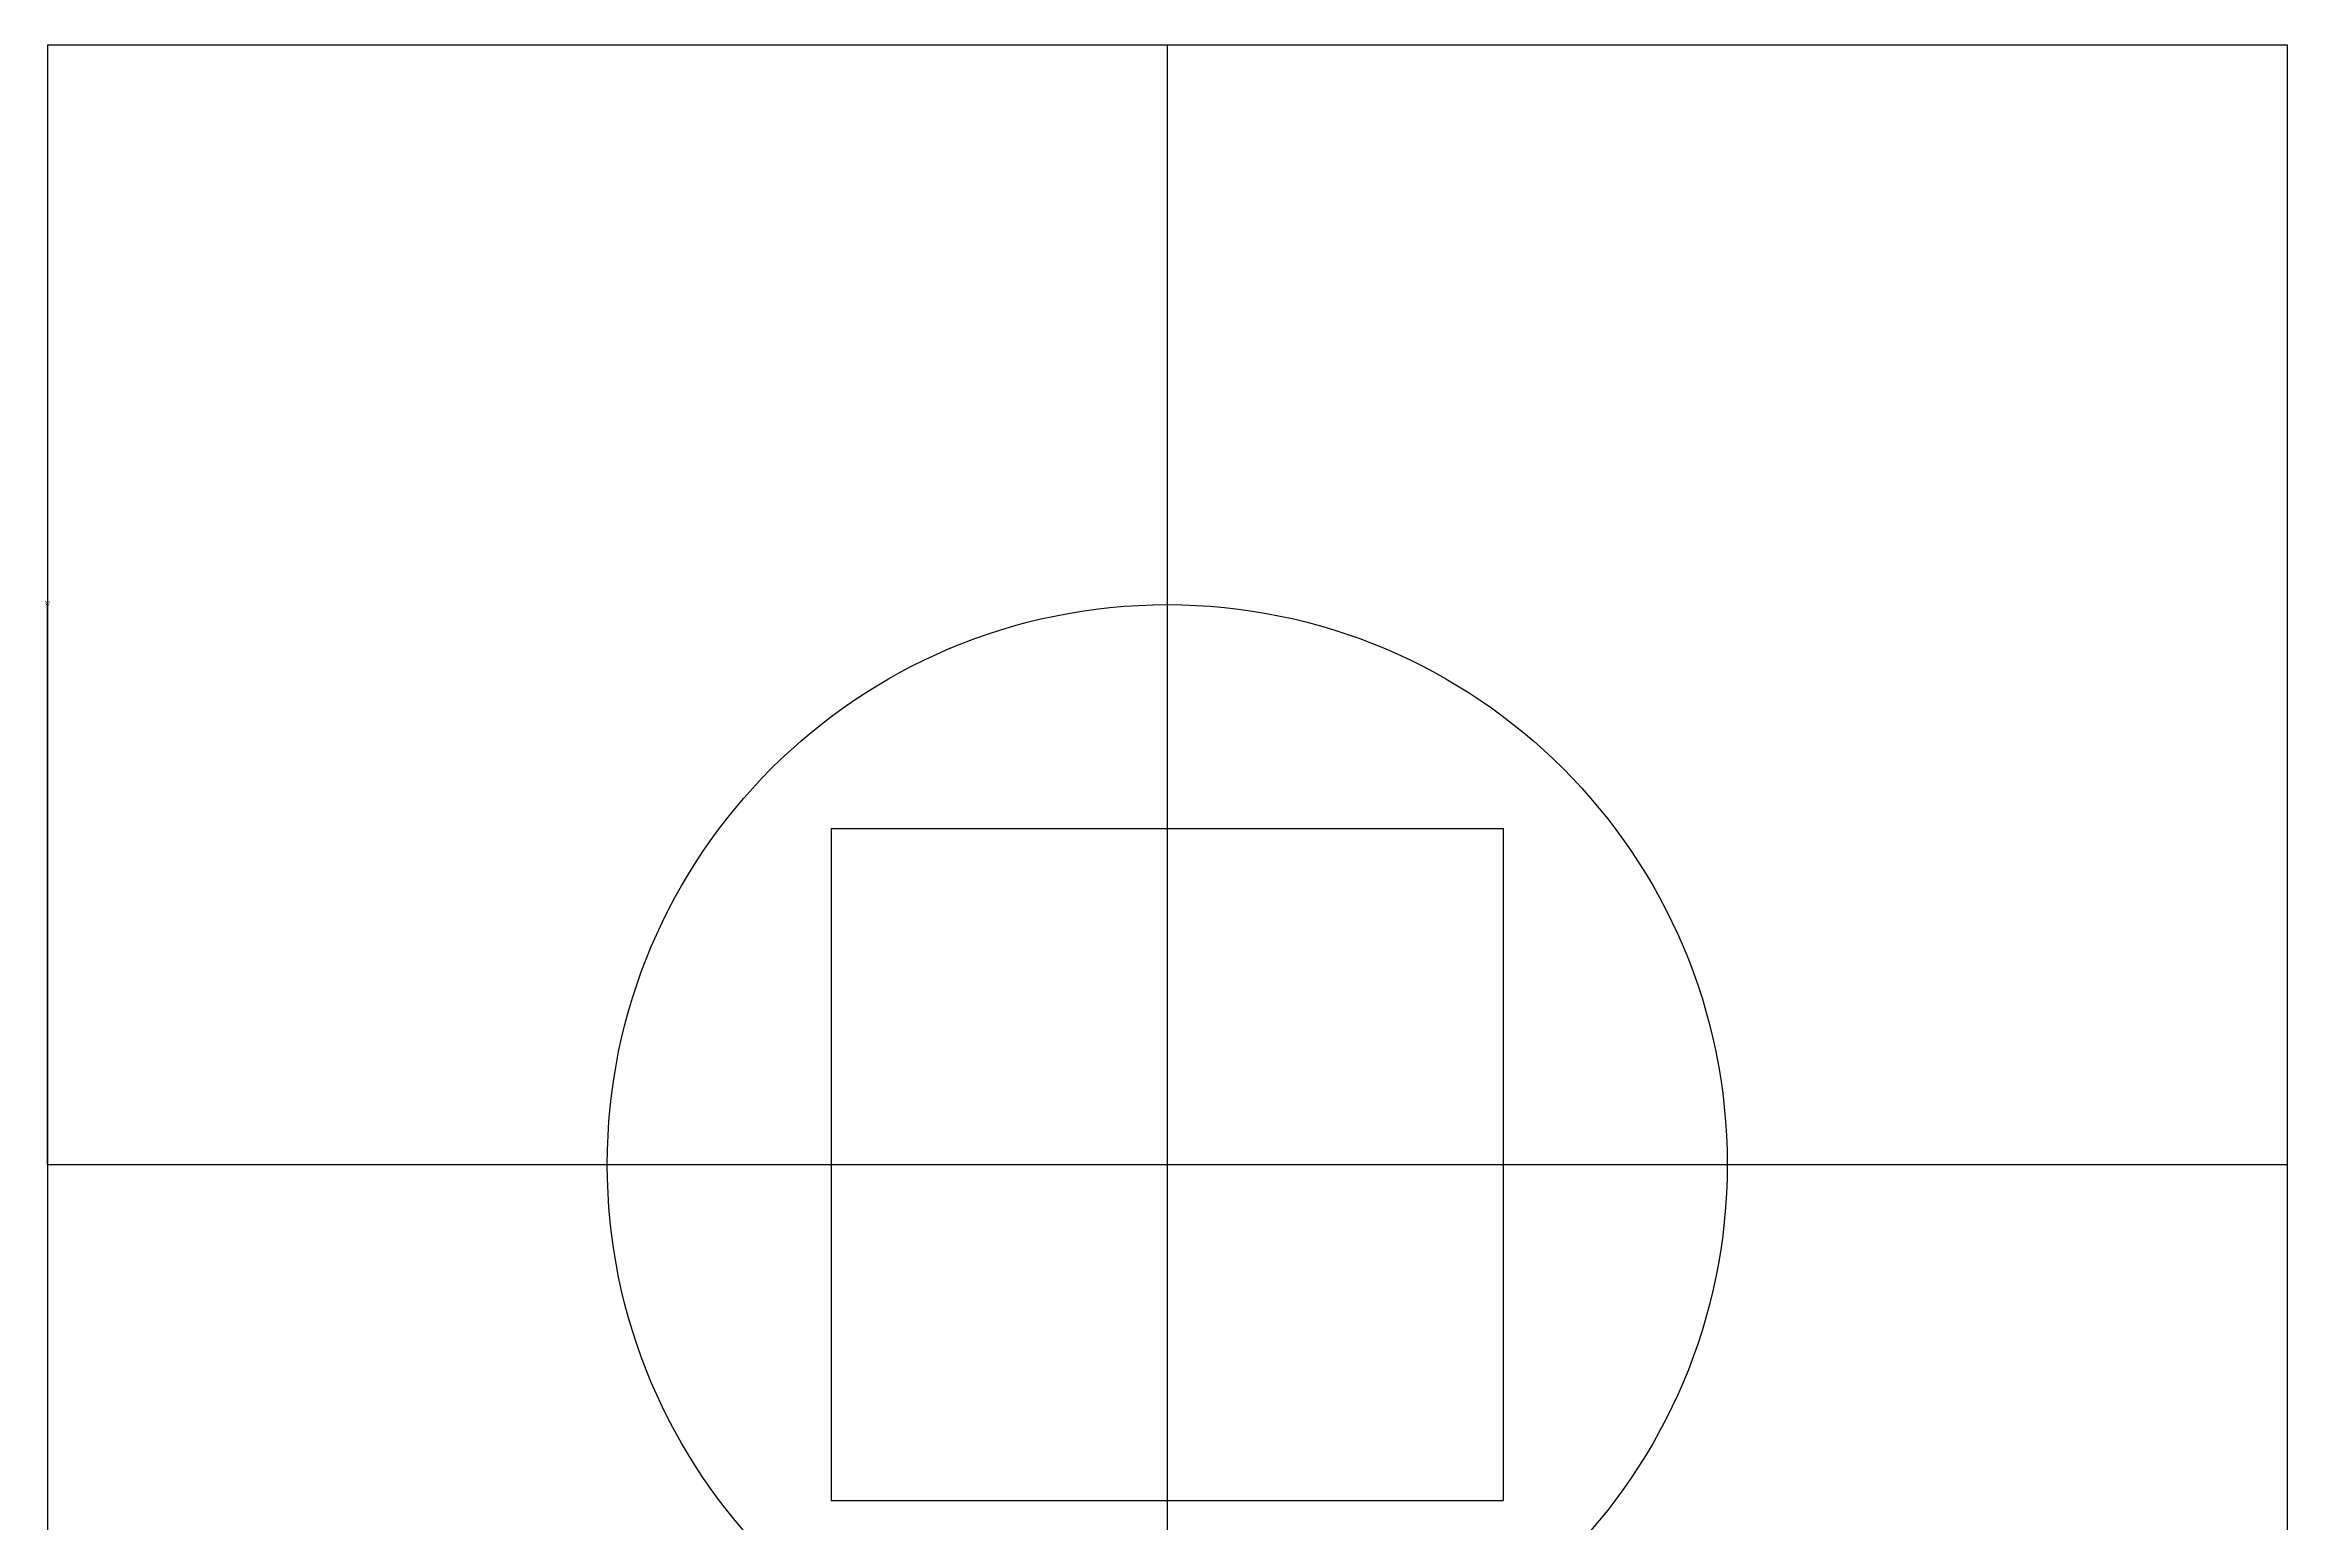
# Model space of a CAD drawing. Header units: metres. Extents: x 4568 to 182545, y -86951 to 35529.
# Drawn here: x 11466 to 12486, y -60523 to -59851 of the extents above; entities that cross this region are included whole.
import ezdxf

# ---------------------------------------------------------------- set-up
doc = ezdxf.new("R2010")
doc.units = ezdxf.units.M
for name, color, linetype in [('AXIS', 9, 'Continuous'), ('CCX', 7, 'Continuous'), ('LI', 7, 'Continuous'), ('LIS', 2, 'Continuous'), ('ZU', 2, 'Continuous')]:
    doc.layers.add(name, color=color, linetype=linetype)
doc.dimstyles.get("Standard").update_dxf_attribs({"dimtxt": 2.5, "dimasz": 2.5, "dimexe": 1.25, "dimexo": 0.625, "dimtad": 1, "dimcen": 2.5, "dimazin": 3, "dimtfac": 1, "dimtmove": 0, "dimatfit": 3})

# ---------------------------------------------------------------- blocks, each defined once
blk = doc.blocks.new('_CLOSEDFILLED')
at = {"color": 0, "linetype": 'BYBLOCK'}
blk.add_solid([(-1, 0.2), (0, 0), (-1, -0.2)], dxfattribs=at)
blk = doc.blocks.new('*D477')
for p, q in [((11467.37, -59850.52), (11467.37, -60105.19)), ((11467.12, -60105.19), (11466.87, -60105.19)), ((11467.37, -60359.87), (11467.37, -60105.19)), ((11467.37, -60105.19), (11467.37, -60105.19)), ((11467.62, -60105.19), (11467.87, -60105.19))]:
    blk.add_line(p, q)
at = {"layer": 'Defpoints'}
for p in [(11467.37, -59850.52), (11467.37, -60105.19), (11467.37, -60359.87)]:
    blk.add_point(p, dxfattribs=at)
at = {"layer": 'CCX', "xscale": 0.25, "yscale": 0.25}
blk.add_blockref('_CLOSEDFILLED', (11467.37, -60105.19), dxfattribs=at)
at = {"layer": 'CCX', "xscale": 0.25, "yscale": 0.25, "rotation": 180}
blk.add_blockref('_CLOSEDFILLED', (11467.37, -60105.19), dxfattribs=at)
at = {"layer": 'CCX', "insert": (11467.37, -60104.065), "char_height": 1, "attachment_point": 5}
blk.add_mtext('500', dxfattribs=at)
blk = doc.blocks.new('*D478')
for p, q in [((11467.37, -60359.87), (11467.37, -60614.55)), ((11467.12, -60614.55), (11466.87, -60614.55)), ((11467.37, -60869.23), (11467.37, -60614.55)), ((11467.37, -60614.55), (11467.37, -60614.55)), ((11467.62, -60614.55), (11467.87, -60614.55))]:
    blk.add_line(p, q)
at = {"layer": 'Defpoints'}
for p in [(11467.37, -60359.87), (11467.37, -60614.55), (11467.37, -60869.23)]:
    blk.add_point(p, dxfattribs=at)
at = {"layer": 'CCX', "xscale": 0.25, "yscale": 0.25}
blk.add_blockref('_CLOSEDFILLED', (11467.37, -60614.55), dxfattribs=at)
at = {"layer": 'CCX', "xscale": 0.25, "yscale": 0.25, "rotation": 180}
blk.add_blockref('_CLOSEDFILLED', (11467.37, -60614.55), dxfattribs=at)
at = {"layer": 'CCX', "insert": (11467.37, -60613.425), "char_height": 1, "attachment_point": 5}
blk.add_mtext('500', dxfattribs=at)

msp = doc.modelspace()

# ---------------------------------------------------------------- linework, layer by layer
at = {"layer": 'AXIS'}
for p, q in [((11976.72, -59850.52), (11976.72, -60869.23)), ((11467.37, -60359.87), (12486.08, -60359.87))]:
    msp.add_line(p, q, dxfattribs=at)
at = {"layer": 'LI'}
msp.add_circle((11976.72, -60359.87), 254.68, dxfattribs=at)
at = {"layer": 'LIS'}
for p, q in [((11467.37, -59850.52), (11467.37, -60869.23)), ((11467.37, -59850.52), (12486.08, -59850.52)), ((12486.08, -59850.52), (12486.08, -60869.23))]:
    msp.add_line(p, q, dxfattribs=at)
at = {"layer": 'ZU'}
for p, q in [((11823.91, -60207.06), (12129.53, -60207.06)), ((11823.91, -60207.06), (11823.91, -60512.68)), ((12129.53, -60207.06), (12129.53, -60512.68)), ((11823.91, -60512.68), (12129.53, -60512.68))]:
    msp.add_line(p, q, dxfattribs=at)

# ---------------------------------------------------------------- dimensions: what is measured, and where the dimension line sits
at = {"layer": 'CCX'}
for base, p1, p2, picture, middle in [((11467.37, -60105.19), (11467.37, -60359.87), (11467.37, -59850.52), '*D477', (11467.37, -60104.065)), ((11467.37, -60614.55), (11467.37, -60869.23), (11467.37, -60359.87), '*D478', (11467.37, -60613.425))]:
    dim = msp.add_linear_dim(base=base, p1=p1, p2=p2, text='500', dimstyle='Standard', dxfattribs=at)
    dim.commit()
    dim.dimension.update_dxf_attribs({"geometry": picture, "text_midpoint": middle})

doc.saveas('drawing.dxf')
